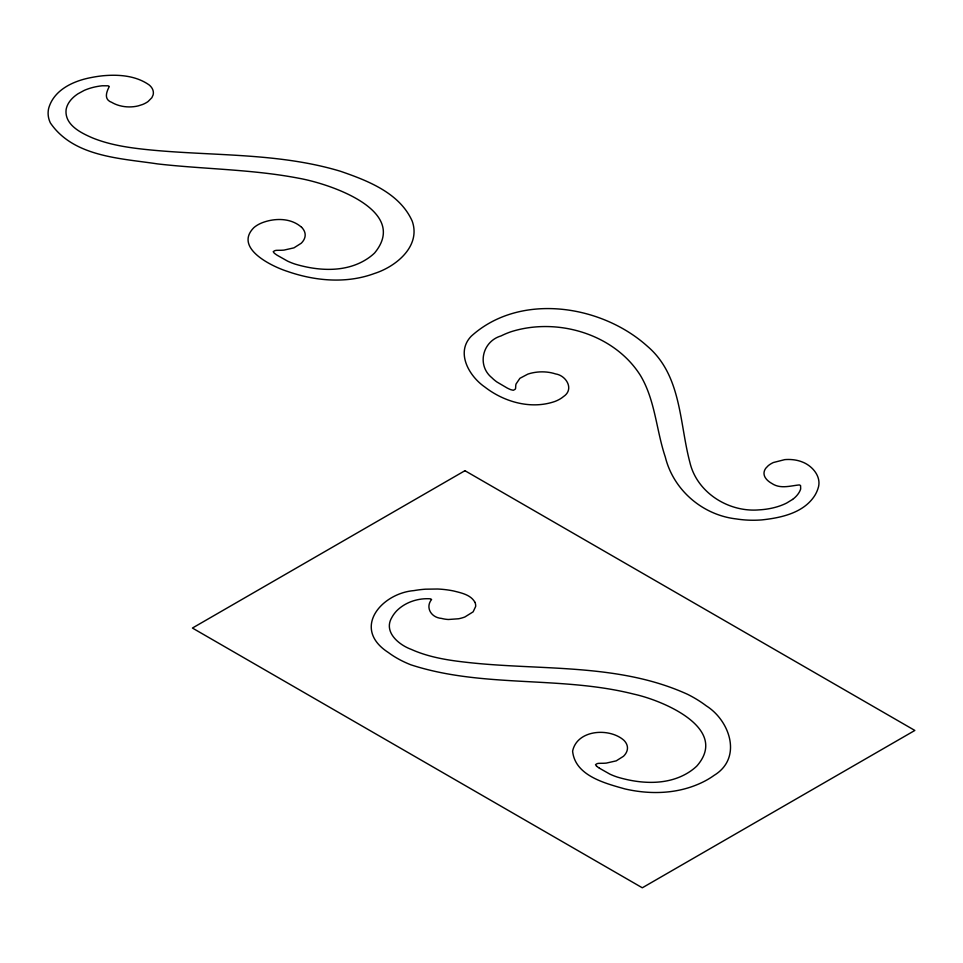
<?xml version="1.0" encoding="UTF-8"?>
<svg xmlns="http://www.w3.org/2000/svg" width="963" height="963" viewBox="0 0 963 963"><rect width="100%" height="100%" fill="white"/><g stroke="black" fill="none" stroke-linecap="round" stroke-linejoin="round"><path stroke-width="1.44" d="M792.573 499.424L786.699 503.023A48.306 27.891 0 0 1 772.88 507.934A48.932 28.252 0 0 1 759.049 509.872C728.726 512.472 696.959 492.743 689.881 462.372C679.3 422.564 681.587 375.329 647.305 346.186C601.044 304.561 519.659 292.258 471.22 336.231C455.367 352.651 469.282 376.352 484.798 386.994C504.179 402.077 531.167 409.732 554.941 401.451A30.985 17.888 0 0 0 563.439 396.612C574.538 389.389 566.352 375.474 555.519 373.921A26.808 15.48 0 0 0 535.32 372.356A28.577 16.503 0 0 0 527.808 374.138L519.9 378.315L516.036 384.02A28.517 16.467 0 0 0 515.699 386.765L515.59 388.402A5.658 3.274 0 0 1 514.976 389.413L513.303 390.28L510.775 389.678A48.668 28.096 0 0 1 507.14 388.005L496.896 381.974A57.912 33.44 0 0 1 491.84 377.713C476.673 365.35 482.427 341.335 501.037 335.931A69.324 40.025 0 0 1 510.992 331.754C557.035 317.116 614.201 333.824 640.455 375.498C655.285 400.355 656.248 430.136 665.313 457.064C673.462 490.083 702.509 515.049 736.25 518.925A63.522 36.678 0 0 0 761.938 519.888C781.246 517.817 803.973 512.906 814.987 495.199A80.567 46.513 0 0 0 817.936 488.71C822.209 477.13 812.531 465.767 802.119 461.915A23.702 13.687 0 0 0 794.619 459.929A24.605 14.204 0 0 0 784.761 459.628L773.397 462.517A26.194 15.119 0 0 0 768.221 465.707L765.814 468.211A22.498 12.988 0 0 0 765.224 477.54L766.379 479.141A26.615 15.36 0 0 0 771.736 483.39C780.259 489.24 790.226 485.821 799.302 484.931A3.094 1.782 0 0 1 800.109 485.28A2.781 1.601 0 0 1 800.59 485.689L800.662 489.035A42.372 24.46 0 0 1 792.597 499.436M599.443 768.221L609.904 774.144A57.912 33.44 0 0 0 617.283 777.057C640.744 784.099 668.346 785.784 689.652 771.748A69.324 40.025 0 0 0 696.875 765.994C729.725 728.413 662.893 700.438 633.907 694.142C560.779 675.581 482.764 688.292 410.756 664.771A99.683 57.551 0 0 1 388.414 652.553C351.158 628.586 381.456 593.292 413.921 590.608A66.423 38.351 0 0 1 425.502 589.187L437.635 589.019A60.332 34.824 0 0 1 453.705 590.993C461.361 592.931 470.847 594.761 474.952 602.32M596.542 766.115L595.519 764.658L597.024 763.695A5.658 3.274 0 0 1 598.757 763.346L601.586 763.286A28.517 16.467 0 0 0 606.341 763.093L616.236 760.854L623.458 756.292A28.577 16.503 0 0 0 626.588 751.959A26.808 15.48 0 0 0 623.88 740.27C609.398 727.45 577.054 729.581 572.612 751.152C575.043 775.745 604.993 783.28 624.927 788.926C647.834 794.186 672.391 794.138 694.552 785.688A83.576 48.246 0 0 0 714.016 775.42C742.702 758.122 729.99 720.673 706.192 705.795A131.076 75.68 0 0 0 687.63 694.347C618.005 662.556 539.593 670.814 465.394 662.183C446.904 660.112 428.198 657.019 411.105 649.315C398.742 644.777 383.19 631.848 391.845 617.476A62.198 35.908 0 0 1 396.636 610.891C405.194 602.176 418.171 597.975 430.244 598.805A2.781 1.601 0 0 1 430.955 599.082A3.094 1.782 0 0 1 431.568 599.54C425.321 607.099 430.69 617.548 441.596 618.427A21.246 12.266 0 0 0 448.433 619.498L458.581 618.764A27.722 16.01 0 0 0 464.864 616.982L473.134 611.842L475.65 606.485A24.52 14.156 0 0 0 474.952 602.32M301.551 227.292C290.995 217.794 274.912 217.891 262.249 222.718A30.985 17.888 0 0 0 253.883 227.629C233.6 247.985 271.626 266.318 287.275 271.349C315.154 281.064 346.487 283.892 374.595 273.432C395.986 266.595 421.144 246.227 412.2 221.105C399.621 192.925 367.77 180.695 340.517 171.282C276.501 151.961 208.899 156.403 143.102 149.193C126.033 147.291 108.855 144.486 92.833 138.046C81.121 133.014 64.509 125.009 66.086 109.782A48.932 28.252 0 0 1 69.432 101.801A48.306 27.891 0 0 1 77.943 93.82L84.166 90.426A42.372 24.46 0 0 1 102.162 85.779L107.952 85.803A2.781 1.601 0 0 1 108.663 86.08A3.094 1.782 0 0 1 109.276 86.55C106.797 91.425 103.197 99.418 111.937 102.463A26.615 15.36 0 0 0 119.304 105.557L122.072 106.219A22.498 12.988 0 0 0 138.239 105.882L142.572 104.498A26.194 15.119 0 0 0 148.097 101.5L151.865 97.708L153.105 94.94A24.605 14.204 0 0 0 152.575 89.246A23.702 13.687 0 0 0 149.133 84.925C135.843 75.535 118.473 74.295 102.728 75.788A80.567 46.513 0 0 0 91.485 77.497C73.922 80.736 54.084 89.535 48.728 108.121A63.522 36.678 0 0 0 50.389 122.951C73.682 157.005 120.423 158.257 157.535 163.903C204.565 169.259 252.222 169.271 298.819 178.251C330.044 183.813 409.732 210.536 374.583 253.004A69.324 40.025 0 0 1 367.36 258.746C346.054 272.794 318.452 271.097 294.991 264.067A57.912 33.44 0 0 1 287.612 261.142L277.151 255.231A48.668 28.096 0 0 1 274.238 253.137L273.227 251.668L274.732 250.705A5.658 3.274 0 0 1 276.465 250.344L279.294 250.284A28.517 16.467 0 0 0 284.061 250.091L293.944 247.852L301.166 243.29A28.577 16.503 0 0 0 304.296 238.956A26.808 15.48 0 0 0 301.6 227.28M599.443 768.221A48.668 28.096 0 0 1 596.53 766.127M464.948 470.702L192.419 628.045L642.309 887.79L914.85 730.448L464.948 470.702"/></g></svg>
